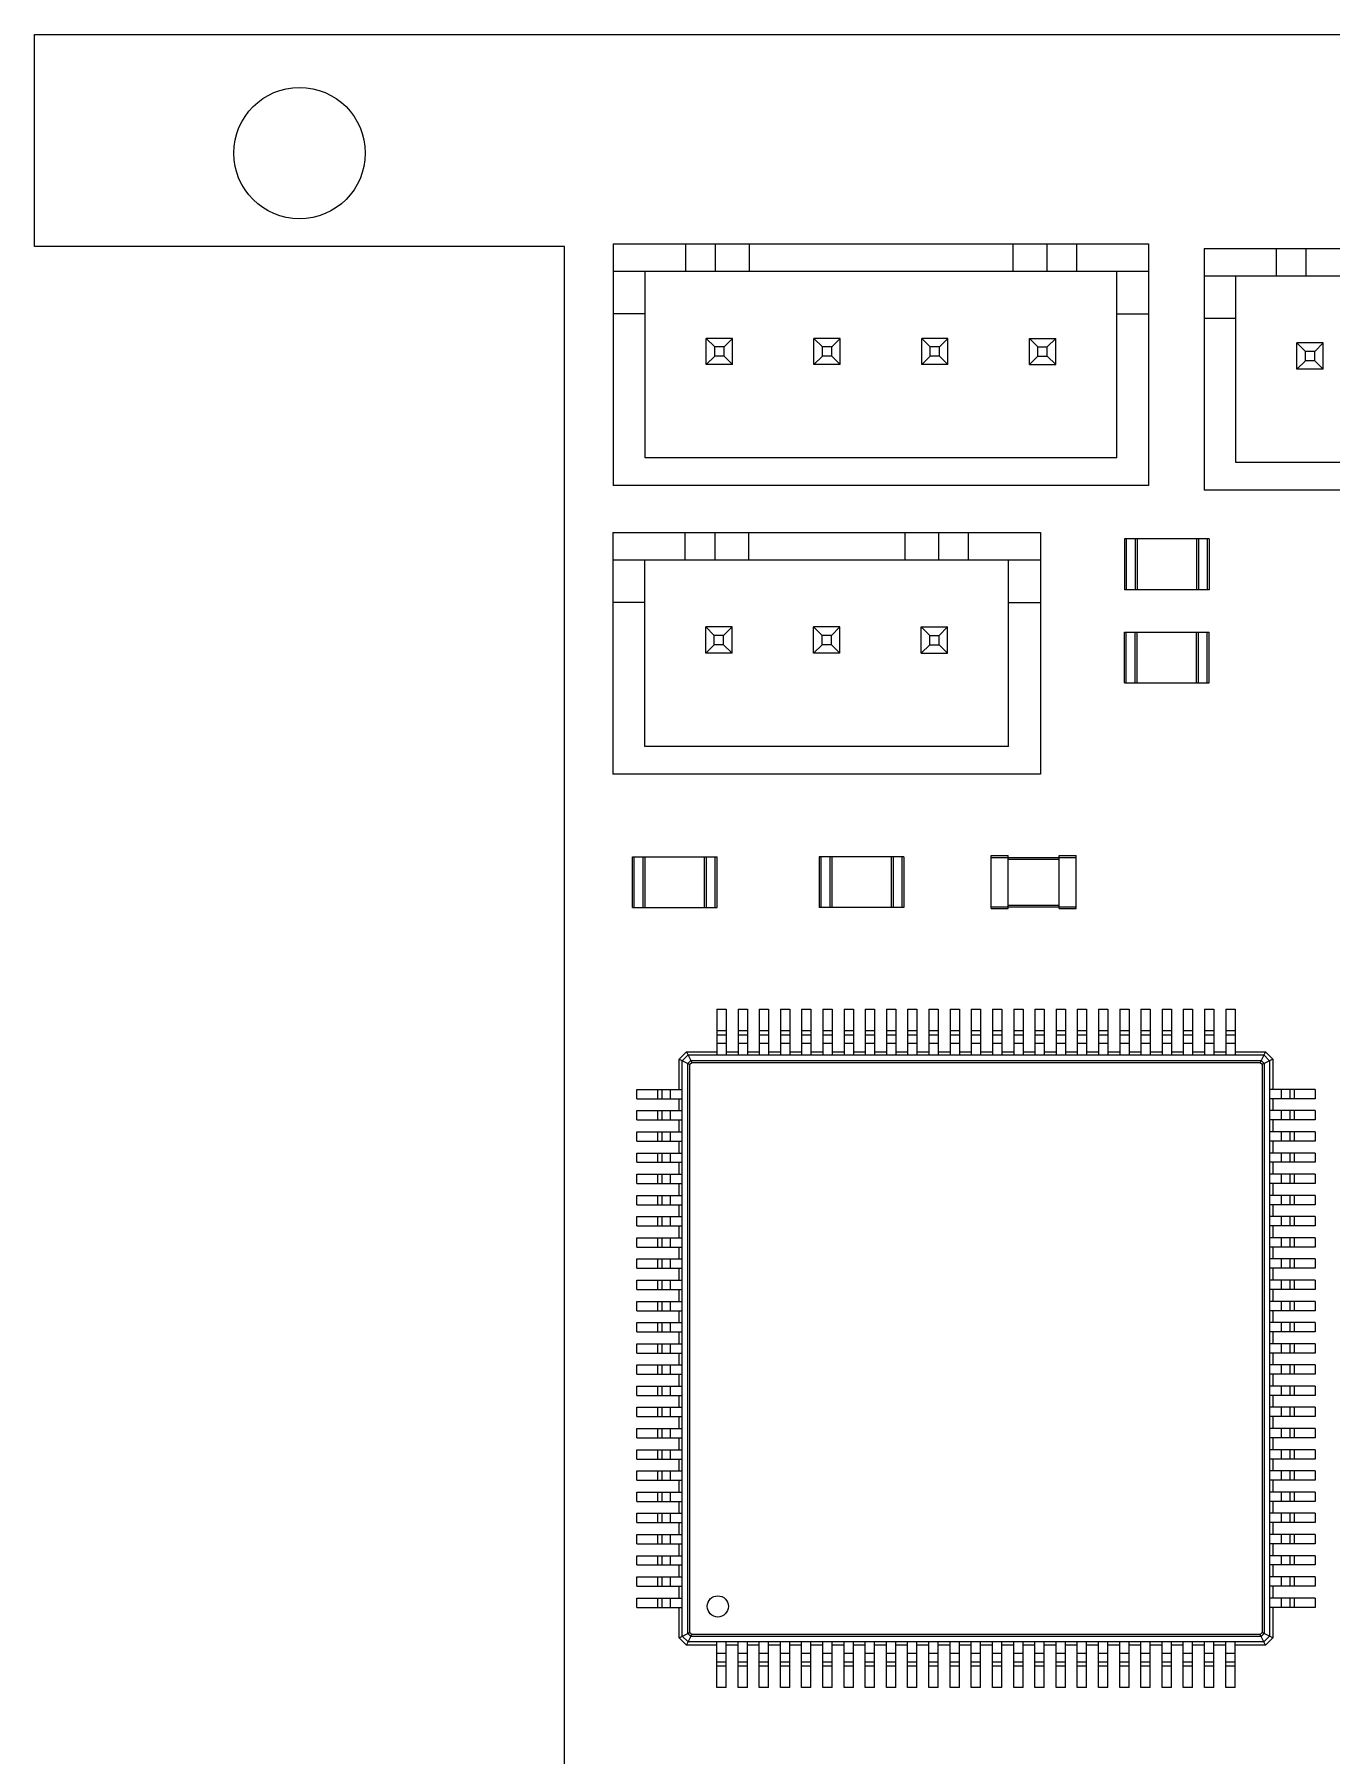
# Paper-space layout '_Front' of a CAD drawing. Header units: millimetres. Extents: x 113.8 to 173.8, y -128.2 to -58.2.
# Drawn here: x 113.76 to 144.35, y -98.81 to -58.2 of the extents above; entities that cross this region are included whole.
import ezdxf

# ---------------------------------------------------------------- set-up
doc = ezdxf.new("R2010")
doc.units = ezdxf.units.MM

psp = doc.layouts.new('_Front')

# ---------------------------------------------------------------- linework, layer by layer
at = {"color": 7, "linetype": 'Continuous', "lineweight": 25}
for p, q in [((113.763, -63.2), (113.763, -58.2)), ((113.763, -58.2), (173.762, -58.2)), ((126.263, -63.2), (113.763, -63.2)), ((126.263, -123.2), (126.263, -63.2)), ((127.412, -63.14), (127.412, -68.84)), ((127.412, -63.14), (140.032, -63.14)), ((129.113, -63.14), (129.113, -63.79)), ((129.812, -63.14), (129.812, -63.79)), ((130.613, -63.14), (130.613, -63.79)), ((136.833, -63.14), (136.833, -63.79)), ((137.632, -63.14), (137.632, -63.79)), ((138.333, -63.14), (138.333, -63.79)), ((140.032, -63.14), (140.032, -68.84)), ((141.343, -63.25), (153.963, -63.25)), ((141.343, -63.25), (141.343, -68.95)), ((143.042, -63.25), (143.042, -63.9)), ((143.743, -63.25), (143.743, -63.9)), ((140.032, -63.79), (127.412, -63.79)), ((128.162, -68.19), (128.162, -63.79)), ((139.282, -68.19), (139.282, -63.79)), ((153.963, -63.9), (141.343, -63.9)), ((142.093, -68.3), (142.093, -63.9)), ((128.162, -64.79), (127.412, -64.79)), ((139.282, -64.79), (140.032, -64.79)), ((142.093, -64.9), (141.343, -64.9)), ((129.602, -65.99), (129.602, -65.37)), ((129.803, -65.57), (129.602, -65.37)), ((130.222, -65.37), (129.602, -65.37)), ((130.023, -65.57), (130.222, -65.37)), ((130.222, -65.99), (130.222, -65.37)), ((132.143, -65.99), (132.143, -65.37)), ((132.343, -65.57), (132.143, -65.37)), ((132.762, -65.37), (132.143, -65.37)), ((132.562, -65.57), (132.762, -65.37)), ((132.762, -65.99), (132.762, -65.37)), ((134.683, -65.99), (134.683, -65.37)), ((134.882, -65.57), (134.683, -65.37)), ((135.303, -65.37), (134.683, -65.37)), ((135.102, -65.57), (135.303, -65.37)), ((135.303, -65.99), (135.303, -65.37)), ((137.222, -65.99), (137.222, -65.37)), ((137.423, -65.57), (137.222, -65.37)), ((137.222, -65.37), (137.843, -65.37)), ((137.643, -65.57), (137.843, -65.37)), ((137.843, -65.99), (137.843, -65.37)), ((129.803, -65.79), (129.803, -65.57)), ((130.023, -65.57), (129.803, -65.57)), ((130.023, -65.79), (130.023, -65.57)), ((132.343, -65.79), (132.343, -65.57)), ((132.562, -65.57), (132.343, -65.57)), ((132.562, -65.79), (132.562, -65.57)), ((134.882, -65.79), (134.882, -65.57)), ((135.102, -65.57), (134.882, -65.57)), ((135.102, -65.79), (135.102, -65.57)), ((137.423, -65.79), (137.423, -65.57)), ((137.423, -65.57), (137.643, -65.57)), ((137.643, -65.79), (137.643, -65.57)), ((143.532, -66.1), (143.532, -65.48)), ((143.732, -65.68), (143.532, -65.48)), ((144.153, -65.48), (143.532, -65.48)), ((143.732, -65.9), (143.732, -65.68)), ((143.952, -65.68), (143.732, -65.68)), ((143.952, -65.68), (144.153, -65.48)), ((143.952, -65.9), (143.952, -65.68)), ((144.153, -66.1), (144.153, -65.48)), ((129.803, -65.79), (129.602, -65.99)), ((130.222, -65.99), (129.602, -65.99)), ((130.023, -65.79), (129.803, -65.79)), ((130.023, -65.79), (130.222, -65.99)), ((132.343, -65.79), (132.143, -65.99)), ((132.762, -65.99), (132.143, -65.99)), ((132.562, -65.79), (132.343, -65.79)), ((132.562, -65.79), (132.762, -65.99)), ((134.882, -65.79), (134.683, -65.99)), ((135.303, -65.99), (134.683, -65.99)), ((135.102, -65.79), (134.882, -65.79)), ((135.102, -65.79), (135.303, -65.99)), ((137.423, -65.79), (137.222, -65.99)), ((137.222, -65.99), (137.843, -65.99)), ((137.423, -65.79), (137.643, -65.79)), ((137.643, -65.79), (137.843, -65.99)), ((143.732, -65.9), (143.532, -66.1)), ((144.153, -66.1), (143.532, -66.1)), ((143.952, -65.9), (143.732, -65.9)), ((143.952, -65.9), (144.153, -66.1)), ((139.282, -68.19), (128.162, -68.19)), ((153.213, -68.3), (142.093, -68.3)), ((140.032, -68.84), (127.412, -68.84)), ((153.963, -68.95), (141.343, -68.95)), ((127.403, -69.95), (127.403, -75.65)), ((127.403, -69.95), (137.482, -69.95)), ((129.102, -69.95), (129.102, -70.6)), ((129.803, -69.95), (129.803, -70.6)), ((130.602, -69.95), (130.602, -70.6)), ((134.282, -69.95), (134.282, -70.6)), ((135.083, -69.95), (135.083, -70.6)), ((135.782, -69.95), (135.782, -70.6)), ((137.482, -69.95), (137.482, -75.65)), ((141.463, -70.1), (139.463, -70.1)), ((139.463, -70.1), (139.463, -71.3)), ((139.507, -70.1), (139.507, -71.3)), ((139.718, -70.1), (139.718, -71.3)), ((139.762, -70.1), (139.762, -71.3)), ((141.162, -70.1), (141.162, -71.3)), ((141.208, -70.1), (141.208, -71.3)), ((141.417, -70.1), (141.417, -71.3)), ((141.463, -70.1), (141.463, -71.3)), ((137.482, -70.6), (127.403, -70.6)), ((128.153, -75), (128.153, -70.6)), ((136.732, -75), (136.732, -70.6)), ((141.463, -71.3), (139.463, -71.3)), ((128.153, -71.6), (127.403, -71.6)), ((136.732, -71.6), (137.482, -71.6)), ((129.792, -72.38), (129.593, -72.18)), ((130.213, -72.18), (129.593, -72.18)), ((129.593, -72.8), (129.593, -72.18)), ((130.012, -72.38), (130.213, -72.18)), ((130.213, -72.8), (130.213, -72.18)), ((132.132, -72.8), (132.132, -72.18)), ((132.333, -72.38), (132.132, -72.18)), ((132.752, -72.18), (132.132, -72.18)), ((132.553, -72.38), (132.752, -72.18)), ((132.752, -72.8), (132.752, -72.18)), ((134.673, -72.18), (135.292, -72.18)), ((134.873, -72.38), (134.673, -72.18)), ((134.673, -72.8), (134.673, -72.18)), ((135.093, -72.38), (135.292, -72.18)), ((135.292, -72.8), (135.292, -72.18)), ((129.792, -72.6), (129.593, -72.8)), ((130.012, -72.38), (129.792, -72.38)), ((129.792, -72.6), (129.792, -72.38)), ((130.012, -72.6), (129.792, -72.6)), ((130.012, -72.6), (130.012, -72.38)), ((130.012, -72.6), (130.213, -72.8)), ((132.333, -72.6), (132.132, -72.8)), ((132.333, -72.6), (132.333, -72.38)), ((132.553, -72.38), (132.333, -72.38)), ((132.553, -72.6), (132.333, -72.6)), ((132.553, -72.6), (132.553, -72.38)), ((132.553, -72.6), (132.752, -72.8)), ((134.873, -72.6), (134.673, -72.8)), ((134.873, -72.38), (135.093, -72.38)), ((134.873, -72.6), (134.873, -72.38)), ((134.873, -72.6), (135.093, -72.6)), ((135.093, -72.6), (135.093, -72.38)), ((135.093, -72.6), (135.292, -72.8)), ((139.463, -73.5), (139.463, -72.3)), ((139.463, -72.3), (141.463, -72.3)), ((139.507, -73.5), (139.507, -72.3)), ((139.718, -73.5), (139.718, -72.3)), ((139.762, -73.5), (139.762, -72.3)), ((141.162, -73.5), (141.162, -72.3)), ((141.208, -73.5), (141.208, -72.3)), ((141.417, -73.5), (141.417, -72.3)), ((141.463, -73.5), (141.463, -72.3)), ((130.213, -72.8), (129.593, -72.8)), ((132.752, -72.8), (132.132, -72.8)), ((134.673, -72.8), (135.292, -72.8)), ((139.463, -73.5), (141.463, -73.5)), ((136.732, -75), (128.153, -75)), ((137.482, -75.65), (127.403, -75.65)), ((127.862, -77.6), (129.863, -77.6)), ((127.862, -78.8), (127.862, -77.6)), ((127.907, -78.8), (127.907, -77.6)), ((128.118, -78.8), (128.118, -77.6)), ((128.162, -78.8), (128.162, -77.6)), ((129.562, -78.8), (129.562, -77.6)), ((129.607, -78.8), (129.607, -77.6)), ((129.817, -78.8), (129.817, -77.6)), ((129.863, -78.8), (129.863, -77.6)), ((134.262, -77.6), (132.262, -77.6)), ((132.262, -77.6), (132.262, -78.8)), ((132.308, -77.6), (132.308, -78.8)), ((132.518, -77.6), (132.518, -78.8)), ((132.562, -77.6), (132.562, -78.8)), ((133.963, -77.6), (133.963, -78.8)), ((134.007, -77.6), (134.007, -78.8)), ((134.218, -77.6), (134.218, -78.8)), ((134.262, -77.6), (134.262, -78.8)), ((136.325, -78.825), (136.325, -77.575)), ((136.325, -77.575), (136.725, -77.575)), ((136.325, -77.615), (138.325, -77.615)), ((136.725, -78.825), (136.725, -77.575)), ((136.725, -77.655), (137.925, -77.655)), ((137.925, -78.825), (137.925, -77.575)), ((137.925, -77.575), (138.325, -77.575)), ((138.325, -78.825), (138.325, -77.575)), ((136.725, -78.745), (137.925, -78.745)), ((127.862, -78.8), (129.863, -78.8)), ((134.262, -78.8), (132.262, -78.8)), ((136.325, -78.785), (138.325, -78.785)), ((136.325, -78.825), (136.725, -78.825)), ((137.925, -78.825), (138.325, -78.825)), ((129.852, -81.2), (129.852, -82.275)), ((129.852, -81.2), (130.072, -81.2)), ((130.072, -81.2), (130.072, -82.275)), ((130.352, -81.2), (130.352, -82.275)), ((130.352, -81.2), (130.572, -81.2)), ((130.572, -81.2), (130.572, -82.275)), ((130.852, -81.2), (130.852, -82.275)), ((130.852, -81.2), (131.072, -81.2)), ((131.072, -81.2), (131.072, -82.275)), ((131.352, -81.2), (131.352, -82.275)), ((131.352, -81.2), (131.572, -81.2)), ((131.572, -81.2), (131.572, -82.275)), ((131.852, -81.2), (131.852, -82.275)), ((131.852, -81.2), (132.072, -81.2)), ((132.072, -81.2), (132.072, -82.275)), ((132.352, -81.2), (132.352, -82.275)), ((132.352, -81.2), (132.572, -81.2)), ((132.572, -81.2), (132.572, -82.275)), ((132.852, -81.2), (132.852, -82.275)), ((132.852, -81.2), (133.072, -81.2)), ((133.072, -81.2), (133.072, -82.275)), ((133.352, -81.2), (133.352, -82.275)), ((133.352, -81.2), (133.572, -81.2)), ((133.572, -81.2), (133.572, -82.275)), ((133.852, -81.2), (133.852, -82.275)), ((133.852, -81.2), (134.072, -81.2)), ((134.072, -81.2), (134.072, -82.275)), ((134.352, -81.2), (134.352, -82.275)), ((134.352, -81.2), (134.572, -81.2)), ((134.572, -81.2), (134.572, -82.275)), ((134.852, -81.2), (134.852, -82.275)), ((134.852, -81.2), (135.072, -81.2)), ((135.072, -81.2), (135.072, -82.275)), ((135.352, -81.2), (135.352, -82.275)), ((135.352, -81.2), (135.572, -81.2)), ((135.572, -81.2), (135.572, -82.275)), ((135.852, -81.2), (135.852, -82.275)), ((135.852, -81.2), (136.072, -81.2)), ((136.072, -81.2), (136.072, -82.275)), ((136.352, -81.2), (136.352, -82.275)), ((136.352, -81.2), (136.572, -81.2)), ((136.572, -81.2), (136.572, -82.275)), ((136.852, -81.2), (136.852, -82.275)), ((136.852, -81.2), (137.072, -81.2)), ((137.072, -81.2), (137.072, -82.275)), ((137.352, -81.2), (137.352, -82.275)), ((137.352, -81.2), (137.572, -81.2)), ((137.572, -81.2), (137.572, -82.275)), ((137.852, -81.2), (137.852, -82.275)), ((137.852, -81.2), (138.072, -81.2)), ((138.072, -81.2), (138.072, -82.275)), ((138.352, -81.2), (138.352, -82.275)), ((138.352, -81.2), (138.572, -81.2)), ((138.572, -81.2), (138.572, -82.275)), ((138.852, -81.2), (138.852, -82.275)), ((138.852, -81.2), (139.072, -81.2)), ((139.072, -81.2), (139.072, -82.275)), ((139.352, -81.2), (139.352, -82.275)), ((139.352, -81.2), (139.572, -81.2)), ((139.572, -81.2), (139.572, -82.275)), ((139.852, -81.2), (139.852, -82.275)), ((139.852, -81.2), (140.072, -81.2)), ((140.072, -81.2), (140.072, -82.275)), ((140.352, -81.2), (140.352, -82.275)), ((140.352, -81.2), (140.572, -81.2)), ((140.572, -81.2), (140.572, -82.275)), ((140.852, -81.2), (140.852, -82.275)), ((140.852, -81.2), (141.072, -81.2)), ((141.072, -81.2), (141.072, -82.275)), ((141.352, -81.2), (141.352, -82.275)), ((141.352, -81.2), (141.572, -81.2)), ((141.572, -81.2), (141.572, -82.275)), ((141.852, -81.2), (141.852, -82.275)), ((141.852, -81.2), (142.072, -81.2)), ((142.072, -81.2), (142.072, -82.275)), ((129.852, -81.7), (130.072, -81.7)), ((129.852, -81.8), (130.072, -81.8)), ((129.852, -82), (130.072, -82)), ((130.352, -81.7), (130.572, -81.7)), ((130.352, -81.8), (130.572, -81.8)), ((130.352, -82), (130.572, -82)), ((130.852, -81.7), (131.072, -81.7)), ((130.852, -81.8), (131.072, -81.8)), ((130.852, -82), (131.072, -82)), ((131.352, -81.7), (131.572, -81.7)), ((131.352, -81.8), (131.572, -81.8)), ((131.352, -82), (131.572, -82)), ((131.852, -81.7), (132.072, -81.7)), ((131.852, -81.8), (132.072, -81.8)), ((131.852, -82), (132.072, -82)), ((132.352, -81.7), (132.572, -81.7)), ((132.352, -81.8), (132.572, -81.8)), ((132.352, -82), (132.572, -82)), ((132.852, -81.7), (133.072, -81.7)), ((132.852, -81.8), (133.072, -81.8)), ((132.852, -82), (133.072, -82)), ((133.352, -81.7), (133.572, -81.7)), ((133.352, -81.8), (133.572, -81.8)), ((133.352, -82), (133.572, -82)), ((133.852, -81.7), (134.072, -81.7)), ((133.852, -81.8), (134.072, -81.8)), ((133.852, -82), (134.072, -82)), ((134.352, -81.7), (134.572, -81.7)), ((134.352, -81.8), (134.572, -81.8)), ((134.352, -82), (134.572, -82)), ((134.852, -81.7), (135.072, -81.7)), ((134.852, -81.8), (135.072, -81.8)), ((134.852, -82), (135.072, -82)), ((135.352, -81.7), (135.572, -81.7)), ((135.352, -81.8), (135.572, -81.8)), ((135.352, -82), (135.572, -82)), ((135.852, -81.7), (136.072, -81.7)), ((135.852, -81.8), (136.072, -81.8)), ((135.852, -82), (136.072, -82)), ((136.352, -81.7), (136.572, -81.7)), ((136.352, -81.8), (136.572, -81.8)), ((136.352, -82), (136.572, -82)), ((136.852, -81.7), (137.072, -81.7)), ((136.852, -81.8), (137.072, -81.8)), ((136.852, -82), (137.072, -82)), ((137.352, -81.7), (137.572, -81.7)), ((137.352, -81.8), (137.572, -81.8)), ((137.352, -82), (137.572, -82)), ((137.852, -81.7), (138.072, -81.7)), ((137.852, -81.8), (138.072, -81.8)), ((137.852, -82), (138.072, -82)), ((138.352, -81.7), (138.572, -81.7)), ((138.352, -81.8), (138.572, -81.8)), ((138.352, -82), (138.572, -82)), ((138.852, -81.7), (139.072, -81.7)), ((138.852, -81.8), (139.072, -81.8)), ((138.852, -82), (139.072, -82)), ((139.352, -81.7), (139.572, -81.7)), ((139.352, -81.8), (139.572, -81.8)), ((139.352, -82), (139.572, -82)), ((139.852, -81.7), (140.072, -81.7)), ((139.852, -81.8), (140.072, -81.8)), ((139.852, -82), (140.072, -82)), ((140.352, -81.7), (140.572, -81.7)), ((140.352, -81.8), (140.572, -81.8)), ((140.352, -82), (140.572, -82)), ((140.852, -81.7), (141.072, -81.7)), ((140.852, -81.8), (141.072, -81.8)), ((140.852, -82), (141.072, -82)), ((141.352, -81.7), (141.572, -81.7)), ((141.352, -81.8), (141.572, -81.8)), ((141.352, -82), (141.572, -82)), ((141.852, -81.7), (142.072, -81.7)), ((141.852, -81.8), (142.072, -81.8)), ((141.852, -82), (142.072, -82)), ((128.963, -82.375), (129.137, -82.2)), ((128.963, -82.375), (129.167, -82.477)), ((128.963, -83.09), (128.963, -82.375)), ((129.037, -82.412), (129.175, -82.275)), ((129.037, -95.987), (129.037, -82.412)), ((129.137, -82.2), (129.24, -82.405)), ((129.137, -82.2), (129.852, -82.2)), ((129.167, -82.477), (129.24, -82.405)), ((129.175, -82.275), (142.75, -82.275)), ((129.24, -82.405), (142.685, -82.405)), ((130.072, -82.2), (130.352, -82.2)), ((130.572, -82.2), (130.852, -82.2)), ((131.072, -82.2), (131.352, -82.2)), ((131.572, -82.2), (131.852, -82.2)), ((132.072, -82.2), (132.352, -82.2)), ((132.572, -82.2), (132.852, -82.2)), ((133.072, -82.2), (133.352, -82.2)), ((133.572, -82.2), (133.852, -82.2)), ((134.072, -82.2), (134.352, -82.2)), ((134.572, -82.2), (134.852, -82.2)), ((135.072, -82.2), (135.352, -82.2)), ((135.572, -82.2), (135.852, -82.2)), ((136.072, -82.2), (136.352, -82.2)), ((136.572, -82.2), (136.852, -82.2)), ((137.072, -82.2), (137.352, -82.2)), ((137.572, -82.2), (137.852, -82.2)), ((138.072, -82.2), (138.352, -82.2)), ((138.572, -82.2), (138.852, -82.2)), ((139.072, -82.2), (139.352, -82.2)), ((139.572, -82.2), (139.852, -82.2)), ((140.072, -82.2), (140.352, -82.2)), ((140.572, -82.2), (140.852, -82.2)), ((141.072, -82.2), (141.352, -82.2)), ((141.572, -82.2), (141.852, -82.2)), ((142.072, -82.2), (142.787, -82.2)), ((142.787, -82.2), (142.685, -82.405)), ((142.685, -82.405), (142.758, -82.477)), ((142.75, -82.275), (142.887, -82.412)), ((142.963, -82.375), (142.758, -82.477)), ((142.787, -82.2), (142.963, -82.375)), ((142.887, -82.412), (142.887, -95.987)), ((142.963, -82.375), (142.963, -83.09)), ((129.167, -95.923), (129.167, -82.477)), ((129.216, -82.498), (129.26, -82.454)), ((129.216, -95.902), (129.216, -82.498)), ((129.26, -82.454), (142.665, -82.454)), ((142.665, -82.454), (142.709, -82.498)), ((142.709, -82.498), (142.709, -95.902)), ((142.758, -82.477), (142.758, -95.923)), ((127.963, -83.09), (129.037, -83.09)), ((127.963, -83.31), (127.963, -83.09)), ((128.463, -83.31), (128.463, -83.09)), ((128.562, -83.31), (128.562, -83.09)), ((128.762, -83.31), (128.762, -83.09)), ((143.963, -83.09), (142.887, -83.09)), ((143.162, -83.09), (143.162, -83.31)), ((143.363, -83.09), (143.363, -83.31)), ((143.463, -83.09), (143.463, -83.31)), ((143.963, -83.09), (143.963, -83.31)), ((127.963, -83.31), (129.037, -83.31)), ((127.963, -83.59), (129.037, -83.59)), ((127.963, -83.81), (127.963, -83.59)), ((128.463, -83.81), (128.463, -83.59)), ((128.562, -83.81), (128.562, -83.59)), ((128.762, -83.81), (128.762, -83.59)), ((128.963, -83.59), (128.963, -83.31)), ((143.963, -83.31), (142.887, -83.31)), ((143.963, -83.59), (142.887, -83.59)), ((142.963, -83.31), (142.963, -83.59)), ((143.162, -83.59), (143.162, -83.81)), ((143.363, -83.59), (143.363, -83.81)), ((143.463, -83.59), (143.463, -83.81)), ((143.963, -83.59), (143.963, -83.81)), ((127.963, -83.81), (129.037, -83.81)), ((128.963, -84.09), (128.963, -83.81)), ((143.963, -83.81), (142.887, -83.81)), ((142.963, -83.81), (142.963, -84.09)), ((127.963, -84.09), (129.037, -84.09)), ((127.963, -84.31), (127.963, -84.09)), ((127.963, -84.31), (129.037, -84.31)), ((128.463, -84.31), (128.463, -84.09)), ((128.562, -84.31), (128.562, -84.09)), ((128.762, -84.31), (128.762, -84.09)), ((128.963, -84.59), (128.963, -84.31)), ((143.963, -84.09), (142.887, -84.09)), ((143.963, -84.31), (142.887, -84.31)), ((142.963, -84.31), (142.963, -84.59)), ((143.162, -84.09), (143.162, -84.31)), ((143.363, -84.09), (143.363, -84.31)), ((143.463, -84.09), (143.463, -84.31)), ((143.963, -84.09), (143.963, -84.31)), ((127.963, -84.59), (129.037, -84.59)), ((127.963, -84.81), (127.963, -84.59)), ((127.963, -84.81), (129.037, -84.81)), ((128.463, -84.81), (128.463, -84.59)), ((128.562, -84.81), (128.562, -84.59)), ((128.762, -84.81), (128.762, -84.59)), ((128.963, -85.09), (128.963, -84.81)), ((143.963, -84.59), (142.887, -84.59)), ((143.963, -84.81), (142.887, -84.81)), ((142.963, -84.81), (142.963, -85.09)), ((143.162, -84.59), (143.162, -84.81)), ((143.363, -84.59), (143.363, -84.81)), ((143.463, -84.59), (143.463, -84.81)), ((143.963, -84.59), (143.963, -84.81)), ((127.963, -85.09), (129.037, -85.09)), ((127.963, -85.31), (127.963, -85.09)), ((128.463, -85.31), (128.463, -85.09)), ((128.562, -85.31), (128.562, -85.09)), ((128.762, -85.31), (128.762, -85.09)), ((143.963, -85.09), (142.887, -85.09)), ((143.162, -85.09), (143.162, -85.31)), ((143.363, -85.09), (143.363, -85.31)), ((143.463, -85.09), (143.463, -85.31)), ((143.963, -85.09), (143.963, -85.31)), ((127.963, -85.31), (129.037, -85.31)), ((127.963, -85.59), (129.037, -85.59)), ((127.963, -85.81), (127.963, -85.59)), ((128.463, -85.81), (128.463, -85.59)), ((128.562, -85.81), (128.562, -85.59)), ((128.762, -85.81), (128.762, -85.59)), ((128.963, -85.59), (128.963, -85.31)), ((143.963, -85.31), (142.887, -85.31)), ((143.963, -85.59), (142.887, -85.59)), ((142.963, -85.31), (142.963, -85.59)), ((143.162, -85.59), (143.162, -85.81)), ((143.363, -85.59), (143.363, -85.81)), ((143.463, -85.59), (143.463, -85.81)), ((143.963, -85.59), (143.963, -85.81)), ((127.963, -85.81), (129.037, -85.81)), ((128.963, -86.09), (128.963, -85.81)), ((143.963, -85.81), (142.887, -85.81)), ((142.963, -85.81), (142.963, -86.09)), ((127.963, -86.09), (129.037, -86.09)), ((127.963, -86.31), (127.963, -86.09)), ((127.963, -86.31), (129.037, -86.31)), ((128.463, -86.31), (128.463, -86.09)), ((128.562, -86.31), (128.562, -86.09)), ((128.762, -86.31), (128.762, -86.09)), ((128.963, -86.59), (128.963, -86.31)), ((143.963, -86.09), (142.887, -86.09)), ((143.963, -86.31), (142.887, -86.31)), ((142.963, -86.31), (142.963, -86.59)), ((143.162, -86.09), (143.162, -86.31)), ((143.363, -86.09), (143.363, -86.31)), ((143.463, -86.09), (143.463, -86.31)), ((143.963, -86.09), (143.963, -86.31)), ((127.963, -86.59), (129.037, -86.59)), ((127.963, -86.81), (127.963, -86.59)), ((127.963, -86.81), (129.037, -86.81)), ((128.463, -86.81), (128.463, -86.59)), ((128.562, -86.81), (128.562, -86.59)), ((128.762, -86.81), (128.762, -86.59)), ((128.963, -87.09), (128.963, -86.81)), ((143.963, -86.59), (142.887, -86.59)), ((143.963, -86.81), (142.887, -86.81)), ((142.963, -86.81), (142.963, -87.09)), ((143.162, -86.59), (143.162, -86.81)), ((143.363, -86.59), (143.363, -86.81)), ((143.463, -86.59), (143.463, -86.81)), ((143.963, -86.59), (143.963, -86.81)), ((127.963, -87.09), (129.037, -87.09)), ((127.963, -87.31), (127.963, -87.09)), ((128.463, -87.31), (128.463, -87.09)), ((128.562, -87.31), (128.562, -87.09)), ((128.762, -87.31), (128.762, -87.09)), ((143.963, -87.09), (142.887, -87.09)), ((143.162, -87.09), (143.162, -87.31)), ((143.363, -87.09), (143.363, -87.31)), ((143.463, -87.09), (143.463, -87.31)), ((143.963, -87.09), (143.963, -87.31)), ((127.963, -87.31), (129.037, -87.31)), ((127.963, -87.59), (129.037, -87.59)), ((127.963, -87.81), (127.963, -87.59)), ((128.463, -87.81), (128.463, -87.59)), ((128.562, -87.81), (128.562, -87.59)), ((128.762, -87.81), (128.762, -87.59)), ((128.963, -87.59), (128.963, -87.31)), ((143.963, -87.31), (142.887, -87.31)), ((143.963, -87.59), (142.887, -87.59)), ((142.963, -87.31), (142.963, -87.59)), ((143.162, -87.59), (143.162, -87.81)), ((143.363, -87.59), (143.363, -87.81)), ((143.463, -87.59), (143.463, -87.81)), ((143.963, -87.59), (143.963, -87.81)), ((127.963, -87.81), (129.037, -87.81)), ((127.963, -88.09), (129.037, -88.09)), ((127.963, -88.31), (127.963, -88.09)), ((128.463, -88.31), (128.463, -88.09)), ((128.562, -88.31), (128.562, -88.09)), ((128.762, -88.31), (128.762, -88.09)), ((128.963, -88.09), (128.963, -87.81)), ((143.963, -87.81), (142.887, -87.81)), ((143.963, -88.09), (142.887, -88.09)), ((142.963, -87.81), (142.963, -88.09)), ((143.162, -88.09), (143.162, -88.31)), ((143.363, -88.09), (143.363, -88.31)), ((143.463, -88.09), (143.463, -88.31)), ((143.963, -88.09), (143.963, -88.31)), ((127.963, -88.31), (129.037, -88.31)), ((128.963, -88.59), (128.963, -88.31)), ((143.963, -88.31), (142.887, -88.31)), ((142.963, -88.31), (142.963, -88.59)), ((127.963, -88.59), (129.037, -88.59)), ((127.963, -88.81), (127.963, -88.59)), ((127.963, -88.81), (129.037, -88.81)), ((128.463, -88.81), (128.463, -88.59)), ((128.562, -88.81), (128.562, -88.59)), ((128.762, -88.81), (128.762, -88.59)), ((128.963, -89.09), (128.963, -88.81)), ((143.963, -88.59), (142.887, -88.59)), ((143.963, -88.81), (142.887, -88.81)), ((142.963, -88.81), (142.963, -89.09)), ((143.162, -88.59), (143.162, -88.81)), ((143.363, -88.59), (143.363, -88.81)), ((143.463, -88.59), (143.463, -88.81)), ((143.963, -88.59), (143.963, -88.81)), ((127.963, -89.09), (129.037, -89.09)), ((127.963, -89.31), (127.963, -89.09)), ((127.963, -89.31), (129.037, -89.31)), ((128.463, -89.31), (128.463, -89.09)), ((128.562, -89.31), (128.562, -89.09)), ((128.762, -89.31), (128.762, -89.09)), ((128.963, -89.59), (128.963, -89.31)), ((143.963, -89.09), (142.887, -89.09)), ((143.963, -89.31), (142.887, -89.31)), ((142.963, -89.31), (142.963, -89.59)), ((143.162, -89.09), (143.162, -89.31)), ((143.363, -89.09), (143.363, -89.31)), ((143.463, -89.09), (143.463, -89.31)), ((143.963, -89.09), (143.963, -89.31)), ((127.963, -89.59), (129.037, -89.59)), ((127.963, -89.81), (127.963, -89.59)), ((128.463, -89.81), (128.463, -89.59)), ((128.562, -89.81), (128.562, -89.59)), ((128.762, -89.81), (128.762, -89.59)), ((143.963, -89.59), (142.887, -89.59)), ((143.162, -89.59), (143.162, -89.81)), ((143.363, -89.59), (143.363, -89.81)), ((143.463, -89.59), (143.463, -89.81)), ((143.963, -89.59), (143.963, -89.81)), ((127.963, -89.81), (129.037, -89.81)), ((127.963, -90.09), (129.037, -90.09)), ((127.963, -90.31), (127.963, -90.09)), ((128.463, -90.31), (128.463, -90.09)), ((128.562, -90.31), (128.562, -90.09)), ((128.762, -90.31), (128.762, -90.09)), ((128.963, -90.09), (128.963, -89.81)), ((143.963, -89.81), (142.887, -89.81)), ((143.963, -90.09), (142.887, -90.09)), ((142.963, -89.81), (142.963, -90.09)), ((143.162, -90.09), (143.162, -90.31)), ((143.363, -90.09), (143.363, -90.31)), ((143.463, -90.09), (143.463, -90.31)), ((143.963, -90.09), (143.963, -90.31)), ((127.963, -90.31), (129.037, -90.31)), ((128.963, -90.59), (128.963, -90.31)), ((143.963, -90.31), (142.887, -90.31)), ((142.963, -90.31), (142.963, -90.59)), ((127.963, -90.59), (129.037, -90.59)), ((127.963, -90.81), (127.963, -90.59)), ((127.963, -90.81), (129.037, -90.81)), ((128.463, -90.81), (128.463, -90.59)), ((128.562, -90.81), (128.562, -90.59)), ((128.762, -90.81), (128.762, -90.59)), ((128.963, -91.09), (128.963, -90.81)), ((143.963, -90.59), (142.887, -90.59)), ((143.963, -90.81), (142.887, -90.81)), ((142.963, -90.81), (142.963, -91.09)), ((143.162, -90.59), (143.162, -90.81)), ((143.363, -90.59), (143.363, -90.81)), ((143.463, -90.59), (143.463, -90.81)), ((143.963, -90.59), (143.963, -90.81)), ((127.963, -91.09), (129.037, -91.09)), ((127.963, -91.31), (127.963, -91.09)), ((127.963, -91.31), (129.037, -91.31)), ((128.463, -91.31), (128.463, -91.09)), ((128.562, -91.31), (128.562, -91.09)), ((128.762, -91.31), (128.762, -91.09)), ((128.963, -91.59), (128.963, -91.31)), ((143.963, -91.09), (142.887, -91.09)), ((143.963, -91.31), (142.887, -91.31)), ((142.963, -91.31), (142.963, -91.59)), ((143.162, -91.09), (143.162, -91.31)), ((143.363, -91.09), (143.363, -91.31)), ((143.463, -91.09), (143.463, -91.31)), ((143.963, -91.09), (143.963, -91.31)), ((127.963, -91.59), (129.037, -91.59)), ((127.963, -91.81), (127.963, -91.59)), ((128.463, -91.81), (128.463, -91.59)), ((128.562, -91.81), (128.562, -91.59)), ((128.762, -91.81), (128.762, -91.59)), ((143.963, -91.59), (142.887, -91.59)), ((143.162, -91.59), (143.162, -91.81)), ((143.363, -91.59), (143.363, -91.81)), ((143.463, -91.59), (143.463, -91.81)), ((143.963, -91.59), (143.963, -91.81)), ((127.963, -91.81), (129.037, -91.81)), ((127.963, -92.09), (129.037, -92.09)), ((127.963, -92.31), (127.963, -92.09)), ((128.463, -92.31), (128.463, -92.09)), ((128.562, -92.31), (128.562, -92.09)), ((128.762, -92.31), (128.762, -92.09)), ((128.963, -92.09), (128.963, -91.81)), ((143.963, -91.81), (142.887, -91.81)), ((143.963, -92.09), (142.887, -92.09)), ((142.963, -91.81), (142.963, -92.09)), ((143.162, -92.09), (143.162, -92.31)), ((143.363, -92.09), (143.363, -92.31)), ((143.463, -92.09), (143.463, -92.31)), ((143.963, -92.09), (143.963, -92.31)), ((127.963, -92.31), (129.037, -92.31)), ((128.963, -92.59), (128.963, -92.31)), ((143.963, -92.31), (142.887, -92.31)), ((142.963, -92.31), (142.963, -92.59)), ((127.963, -92.59), (129.037, -92.59)), ((127.963, -92.81), (127.963, -92.59)), ((127.963, -92.81), (129.037, -92.81)), ((128.463, -92.81), (128.463, -92.59)), ((128.562, -92.81), (128.562, -92.59)), ((128.762, -92.81), (128.762, -92.59)), ((128.963, -93.09), (128.963, -92.81)), ((143.963, -92.59), (142.887, -92.59)), ((143.963, -92.81), (142.887, -92.81)), ((142.963, -92.81), (142.963, -93.09)), ((143.162, -92.59), (143.162, -92.81)), ((143.363, -92.59), (143.363, -92.81)), ((143.463, -92.59), (143.463, -92.81)), ((143.963, -92.59), (143.963, -92.81)), ((127.963, -93.09), (129.037, -93.09)), ((127.963, -93.31), (127.963, -93.09)), ((127.963, -93.31), (129.037, -93.31)), ((128.463, -93.31), (128.463, -93.09)), ((128.562, -93.31), (128.562, -93.09)), ((128.762, -93.31), (128.762, -93.09)), ((128.963, -93.59), (128.963, -93.31)), ((143.963, -93.09), (142.887, -93.09)), ((143.963, -93.31), (142.887, -93.31)), ((142.963, -93.31), (142.963, -93.59)), ((143.162, -93.09), (143.162, -93.31)), ((143.363, -93.09), (143.363, -93.31)), ((143.463, -93.09), (143.463, -93.31)), ((143.963, -93.09), (143.963, -93.31)), ((127.963, -93.59), (129.037, -93.59)), ((127.963, -93.81), (127.963, -93.59)), ((128.463, -93.81), (128.463, -93.59)), ((128.562, -93.81), (128.562, -93.59)), ((128.762, -93.81), (128.762, -93.59)), ((143.963, -93.59), (142.887, -93.59)), ((143.162, -93.59), (143.162, -93.81)), ((143.363, -93.59), (143.363, -93.81)), ((143.463, -93.59), (143.463, -93.81)), ((143.963, -93.59), (143.963, -93.81)), ((127.963, -93.81), (129.037, -93.81)), ((127.963, -94.09), (129.037, -94.09)), ((127.963, -94.31), (127.963, -94.09)), ((128.463, -94.31), (128.463, -94.09)), ((128.562, -94.31), (128.562, -94.09)), ((128.762, -94.31), (128.762, -94.09)), ((128.963, -94.09), (128.963, -93.81)), ((143.963, -93.81), (142.887, -93.81)), ((143.963, -94.09), (142.887, -94.09)), ((142.963, -93.81), (142.963, -94.09)), ((143.162, -94.09), (143.162, -94.31)), ((143.363, -94.09), (143.363, -94.31)), ((143.463, -94.09), (143.463, -94.31)), ((143.963, -94.09), (143.963, -94.31)), ((127.963, -94.31), (129.037, -94.31)), ((127.963, -94.59), (129.037, -94.59)), ((127.963, -94.81), (127.963, -94.59)), ((128.463, -94.81), (128.463, -94.59)), ((128.562, -94.81), (128.562, -94.59)), ((128.762, -94.81), (128.762, -94.59)), ((128.963, -94.59), (128.963, -94.31)), ((143.963, -94.31), (142.887, -94.31)), ((143.963, -94.59), (142.887, -94.59)), ((142.963, -94.31), (142.963, -94.59)), ((143.162, -94.59), (143.162, -94.81)), ((143.363, -94.59), (143.363, -94.81)), ((143.463, -94.59), (143.463, -94.81)), ((143.963, -94.59), (143.963, -94.81)), ((127.963, -94.81), (129.037, -94.81)), ((128.963, -95.09), (128.963, -94.81)), ((143.963, -94.81), (142.887, -94.81)), ((142.963, -94.81), (142.963, -95.09)), ((127.963, -95.09), (129.037, -95.09)), ((127.963, -95.31), (127.963, -95.09)), ((127.963, -95.31), (129.037, -95.31)), ((128.463, -95.31), (128.463, -95.09)), ((128.562, -95.31), (128.562, -95.09)), ((128.762, -95.31), (128.762, -95.09)), ((128.963, -96.025), (128.963, -95.31)), ((143.963, -95.09), (142.887, -95.09)), ((143.963, -95.31), (142.887, -95.31)), ((142.963, -95.31), (142.963, -96.025)), ((143.162, -95.09), (143.162, -95.31)), ((143.363, -95.09), (143.363, -95.31)), ((143.463, -95.09), (143.463, -95.31)), ((143.963, -95.09), (143.963, -95.31)), ((128.963, -96.025), (129.167, -95.923)), ((129.137, -96.2), (128.963, -96.025)), ((129.175, -96.125), (129.037, -95.987)), ((129.137, -96.2), (129.24, -95.995)), ((129.852, -96.2), (129.137, -96.2)), ((129.24, -95.995), (129.167, -95.923)), ((142.75, -96.125), (129.175, -96.125)), ((129.26, -95.946), (129.216, -95.902)), ((142.685, -95.995), (129.24, -95.995)), ((142.665, -95.946), (129.26, -95.946)), ((129.852, -97.2), (129.852, -96.125)), ((130.072, -97.2), (130.072, -96.125)), ((130.352, -96.2), (130.072, -96.2)), ((130.352, -97.2), (130.352, -96.125)), ((130.572, -97.2), (130.572, -96.125)), ((130.852, -96.2), (130.572, -96.2)), ((130.852, -97.2), (130.852, -96.125)), ((131.072, -97.2), (131.072, -96.125)), ((131.352, -96.2), (131.072, -96.2)), ((131.352, -97.2), (131.352, -96.125)), ((131.572, -97.2), (131.572, -96.125)), ((131.852, -96.2), (131.572, -96.2)), ((131.852, -97.2), (131.852, -96.125)), ((132.072, -97.2), (132.072, -96.125)), ((132.352, -96.2), (132.072, -96.2)), ((132.352, -97.2), (132.352, -96.125)), ((132.572, -97.2), (132.572, -96.125)), ((132.852, -96.2), (132.572, -96.2)), ((132.852, -97.2), (132.852, -96.125)), ((133.072, -97.2), (133.072, -96.125)), ((133.352, -96.2), (133.072, -96.2)), ((133.352, -97.2), (133.352, -96.125)), ((133.572, -97.2), (133.572, -96.125)), ((133.852, -96.2), (133.572, -96.2)), ((133.852, -97.2), (133.852, -96.125)), ((134.072, -97.2), (134.072, -96.125)), ((134.352, -96.2), (134.072, -96.2)), ((134.352, -97.2), (134.352, -96.125)), ((134.572, -97.2), (134.572, -96.125)), ((134.852, -96.2), (134.572, -96.2)), ((134.852, -97.2), (134.852, -96.125)), ((135.072, -97.2), (135.072, -96.125)), ((135.352, -96.2), (135.072, -96.2)), ((135.352, -97.2), (135.352, -96.125)), ((135.572, -97.2), (135.572, -96.125)), ((135.852, -96.2), (135.572, -96.2)), ((135.852, -97.2), (135.852, -96.125)), ((136.072, -97.2), (136.072, -96.125)), ((136.352, -96.2), (136.072, -96.2)), ((136.352, -97.2), (136.352, -96.125)), ((136.572, -97.2), (136.572, -96.125)), ((136.852, -96.2), (136.572, -96.2)), ((136.852, -97.2), (136.852, -96.125)), ((137.072, -97.2), (137.072, -96.125)), ((137.352, -96.2), (137.072, -96.2)), ((137.352, -97.2), (137.352, -96.125)), ((137.572, -97.2), (137.572, -96.125)), ((137.852, -96.2), (137.572, -96.2)), ((137.852, -97.2), (137.852, -96.125)), ((138.072, -97.2), (138.072, -96.125)), ((138.352, -96.2), (138.072, -96.2)), ((138.352, -97.2), (138.352, -96.125)), ((138.572, -97.2), (138.572, -96.125)), ((138.852, -96.2), (138.572, -96.2)), ((138.852, -97.2), (138.852, -96.125)), ((139.072, -97.2), (139.072, -96.125)), ((139.352, -96.2), (139.072, -96.2)), ((139.352, -97.2), (139.352, -96.125)), ((139.572, -97.2), (139.572, -96.125)), ((139.852, -96.2), (139.572, -96.2)), ((139.852, -97.2), (139.852, -96.125)), ((140.072, -97.2), (140.072, -96.125)), ((140.352, -96.2), (140.072, -96.2)), ((140.352, -97.2), (140.352, -96.125)), ((140.572, -97.2), (140.572, -96.125)), ((140.852, -96.2), (140.572, -96.2)), ((140.852, -97.2), (140.852, -96.125)), ((141.072, -97.2), (141.072, -96.125)), ((141.352, -96.2), (141.072, -96.2)), ((141.352, -97.2), (141.352, -96.125)), ((141.572, -97.2), (141.572, -96.125)), ((141.852, -96.2), (141.572, -96.2)), ((141.852, -97.2), (141.852, -96.125)), ((142.072, -97.2), (142.072, -96.125)), ((142.787, -96.2), (142.072, -96.2)), ((142.709, -95.902), (142.665, -95.946)), ((142.758, -95.923), (142.685, -95.995)), ((142.787, -96.2), (142.685, -95.995)), ((142.887, -95.987), (142.75, -96.125)), ((142.963, -96.025), (142.758, -95.923)), ((142.963, -96.025), (142.787, -96.2)), ((130.072, -96.4), (129.852, -96.4)), ((130.072, -96.6), (129.852, -96.6)), ((130.572, -96.4), (130.352, -96.4)), ((130.572, -96.6), (130.352, -96.6)), ((131.072, -96.4), (130.852, -96.4)), ((131.072, -96.6), (130.852, -96.6)), ((131.572, -96.4), (131.352, -96.4)), ((131.572, -96.6), (131.352, -96.6)), ((132.072, -96.4), (131.852, -96.4)), ((132.072, -96.6), (131.852, -96.6)), ((132.572, -96.4), (132.352, -96.4)), ((132.572, -96.6), (132.352, -96.6)), ((133.072, -96.4), (132.852, -96.4)), ((133.072, -96.6), (132.852, -96.6)), ((133.572, -96.4), (133.352, -96.4)), ((133.572, -96.6), (133.352, -96.6)), ((134.072, -96.4), (133.852, -96.4)), ((134.072, -96.6), (133.852, -96.6)), ((134.572, -96.4), (134.352, -96.4)), ((134.572, -96.6), (134.352, -96.6)), ((135.072, -96.4), (134.852, -96.4)), ((135.072, -96.6), (134.852, -96.6)), ((135.572, -96.4), (135.352, -96.4)), ((135.572, -96.6), (135.352, -96.6)), ((136.072, -96.4), (135.852, -96.4)), ((136.072, -96.6), (135.852, -96.6)), ((136.572, -96.4), (136.352, -96.4)), ((136.572, -96.6), (136.352, -96.6)), ((137.072, -96.4), (136.852, -96.4)), ((137.072, -96.6), (136.852, -96.6)), ((137.572, -96.4), (137.352, -96.4)), ((137.572, -96.6), (137.352, -96.6)), ((138.072, -96.4), (137.852, -96.4)), ((138.072, -96.6), (137.852, -96.6)), ((138.572, -96.4), (138.352, -96.4)), ((138.572, -96.6), (138.352, -96.6)), ((139.072, -96.4), (138.852, -96.4)), ((139.072, -96.6), (138.852, -96.6)), ((139.572, -96.4), (139.352, -96.4)), ((139.572, -96.6), (139.352, -96.6)), ((140.072, -96.4), (139.852, -96.4)), ((140.072, -96.6), (139.852, -96.6)), ((140.572, -96.4), (140.352, -96.4)), ((140.572, -96.6), (140.352, -96.6)), ((141.072, -96.4), (140.852, -96.4)), ((141.072, -96.6), (140.852, -96.6)), ((141.572, -96.4), (141.352, -96.4)), ((141.572, -96.6), (141.352, -96.6)), ((142.072, -96.4), (141.852, -96.4)), ((142.072, -96.6), (141.852, -96.6)), ((130.072, -96.7), (129.852, -96.7)), ((130.572, -96.7), (130.352, -96.7)), ((131.072, -96.7), (130.852, -96.7)), ((131.572, -96.7), (131.352, -96.7)), ((132.072, -96.7), (131.852, -96.7)), ((132.572, -96.7), (132.352, -96.7)), ((133.072, -96.7), (132.852, -96.7)), ((133.572, -96.7), (133.352, -96.7)), ((134.072, -96.7), (133.852, -96.7)), ((134.572, -96.7), (134.352, -96.7)), ((135.072, -96.7), (134.852, -96.7)), ((135.572, -96.7), (135.352, -96.7)), ((136.072, -96.7), (135.852, -96.7)), ((136.572, -96.7), (136.352, -96.7)), ((137.072, -96.7), (136.852, -96.7)), ((137.572, -96.7), (137.352, -96.7)), ((138.072, -96.7), (137.852, -96.7)), ((138.572, -96.7), (138.352, -96.7)), ((139.072, -96.7), (138.852, -96.7)), ((139.572, -96.7), (139.352, -96.7)), ((140.072, -96.7), (139.852, -96.7)), ((140.572, -96.7), (140.352, -96.7)), ((141.072, -96.7), (140.852, -96.7)), ((141.572, -96.7), (141.352, -96.7)), ((142.072, -96.7), (141.852, -96.7)), ((130.072, -97.2), (129.852, -97.2)), ((130.572, -97.2), (130.352, -97.2)), ((131.072, -97.2), (130.852, -97.2)), ((131.572, -97.2), (131.352, -97.2)), ((132.072, -97.2), (131.852, -97.2)), ((132.572, -97.2), (132.352, -97.2)), ((133.072, -97.2), (132.852, -97.2)), ((133.572, -97.2), (133.352, -97.2)), ((134.072, -97.2), (133.852, -97.2)), ((134.572, -97.2), (134.352, -97.2)), ((135.072, -97.2), (134.852, -97.2)), ((135.572, -97.2), (135.352, -97.2)), ((136.072, -97.2), (135.852, -97.2)), ((136.572, -97.2), (136.352, -97.2)), ((137.072, -97.2), (136.852, -97.2)), ((137.572, -97.2), (137.352, -97.2)), ((138.072, -97.2), (137.852, -97.2)), ((138.572, -97.2), (138.352, -97.2)), ((139.072, -97.2), (138.852, -97.2)), ((139.572, -97.2), (139.352, -97.2)), ((140.072, -97.2), (139.852, -97.2)), ((140.572, -97.2), (140.352, -97.2)), ((141.072, -97.2), (140.852, -97.2)), ((141.572, -97.2), (141.352, -97.2)), ((142.072, -97.2), (141.852, -97.2))]:
    psp.add_line(p, q, dxfattribs=at)
for centre, radius in [((120.013, -61), 1.55), ((129.876, -95.287), 0.25)]:
    psp.add_circle(centre, radius, dxfattribs=at)
for points in [[(129.24, -82.405), (129.243, -82.411), (129.252, -82.434), (129.26, -82.454)], [(142.685, -82.405), (142.682, -82.411), (142.673, -82.434), (142.665, -82.454)], [(129.167, -82.477), (129.174, -82.48), (129.197, -82.49), (129.216, -82.498)], [(142.758, -82.477), (142.751, -82.48), (142.728, -82.49), (142.709, -82.498)], [(142.685, -95.995), (142.682, -95.989), (142.673, -95.966), (142.665, -95.946)], [(142.758, -95.923), (142.751, -95.92), (142.728, -95.91), (142.709, -95.902)]]:
    psp.add_open_spline(points, degree=3, dxfattribs=at)
for points in [[(129.167, -95.923), (129.171, -95.921), (129.179, -95.918), (129.192, -95.912), (129.197, -95.91), (129.204, -95.907), (129.206, -95.906), (129.211, -95.904), (129.215, -95.903), (129.216, -95.902)], [(129.24, -95.995), (129.241, -95.992), (129.245, -95.984), (129.25, -95.97), (129.252, -95.966), (129.255, -95.958), (129.256, -95.956), (129.258, -95.951), (129.26, -95.947), (129.26, -95.946)]]:
    psp.add_open_spline(points, degree=3, knots=[0, 0, 0, 0, 0.5, 0.5, 0.75, 0.75, 0.875, 0.875, 1, 1, 1, 1], dxfattribs=at)

doc.saveas('drawing.dxf')
